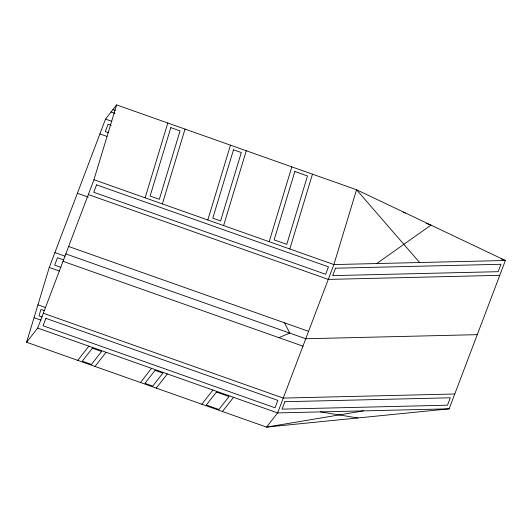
<?xml version="1.0" encoding="UTF-8"?>
<svg xmlns="http://www.w3.org/2000/svg" width="532" height="532" viewBox="0 0 532 532"><rect width="100%" height="100%" fill="white"/><g stroke="black" fill="none" stroke-linecap="round" stroke-linejoin="round"><path stroke-width="0.8" d="M26.6 342.256L49.263 267.43L105.522 119.082L116.614 104.904L356.54 189.744L505.4 260.487L449.141 408.835L266.525 427.096L26.6 342.256L37.692 328.071L93.951 179.723L116.614 104.904M145.13 197.824L167.793 122.998M162.353 203.916L185.016 129.09M207.812 219.989L230.476 145.163M223.613 225.575L246.276 150.749M269.172 241.688L291.835 166.862M289.8 248.983L312.464 174.157M77.778 360.35L88.871 346.172M95.002 366.442L106.101 352.264M140.461 382.521L151.554 368.337M156.262 388.107L167.354 373.923M201.821 404.22L212.913 390.036M222.449 411.509L233.541 397.331M376.762 263.553L430.973 225.116L426.312 223.473M278.948 337.674L289.754 333.085L284.573 322.844M363.383 410.877L266.525 427.096L277.624 412.918L333.883 264.57L356.54 189.744L419.642 262.529M499.774 275.323L328.257 279.406L88.325 194.559M477.271 334.661L305.754 338.744L65.822 253.897M454.767 393.999L283.25 398.082L43.318 313.235M449.141 408.835L277.624 412.918L37.692 328.071M320.503 411.894L357.837 417.966M112.97 109.559L115.318 110.39M403.096 212.155L405.444 212.986M111.068 111.993L114.979 113.376M105.522 119.082L111.78 121.296M501.49 259.104L505.4 260.487L333.883 264.57L93.951 179.723M111.241 125.313L108.116 124.209L105.303 131.623L108.428 132.727M99.896 133.918L106.939 136.411M77.393 193.256L88.345 197.133M68.635 246.482L308.567 331.323M54.889 252.594L65.064 256.191M63.74 259.929L57.483 257.721L54.67 265.135L60.927 267.35M63.009 261.318L302.941 346.159M49.263 267.43L59.438 271.027M37.932 304.843L45.745 307.609M44.083 310.568L40.957 309.464L39.016 315.882L42.148 316.992M34.041 317.677L41.084 320.164M170.819 127.62L150.104 196.029L159.327 199.294L180.049 130.885L170.819 127.62M233.501 149.785L212.787 218.193L220.587 220.953L241.302 152.544L233.501 149.785M294.861 171.484L274.146 239.892L286.775 244.361L307.489 175.952L294.861 171.484M45.912 318.362L43.099 325.777L275.031 407.791L277.844 400.377L45.912 318.362M96.545 184.85L93.732 192.265L325.664 274.279L328.477 266.865L96.545 184.85M284.873 401.72L282.06 409.135L447.518 405.198L450.331 397.783L284.873 401.72M335.506 268.208L332.693 275.623L498.152 271.686L500.964 264.271L335.506 268.208M92.395 348.194L82.254 361.162L91.484 364.42L101.625 351.453L92.395 348.194M155.078 370.358L144.937 383.326L152.737 386.086L162.878 373.118L155.078 370.358M216.438 392.057L206.296 405.025L218.925 409.487L229.066 396.52L216.438 392.057"/></g></svg>
